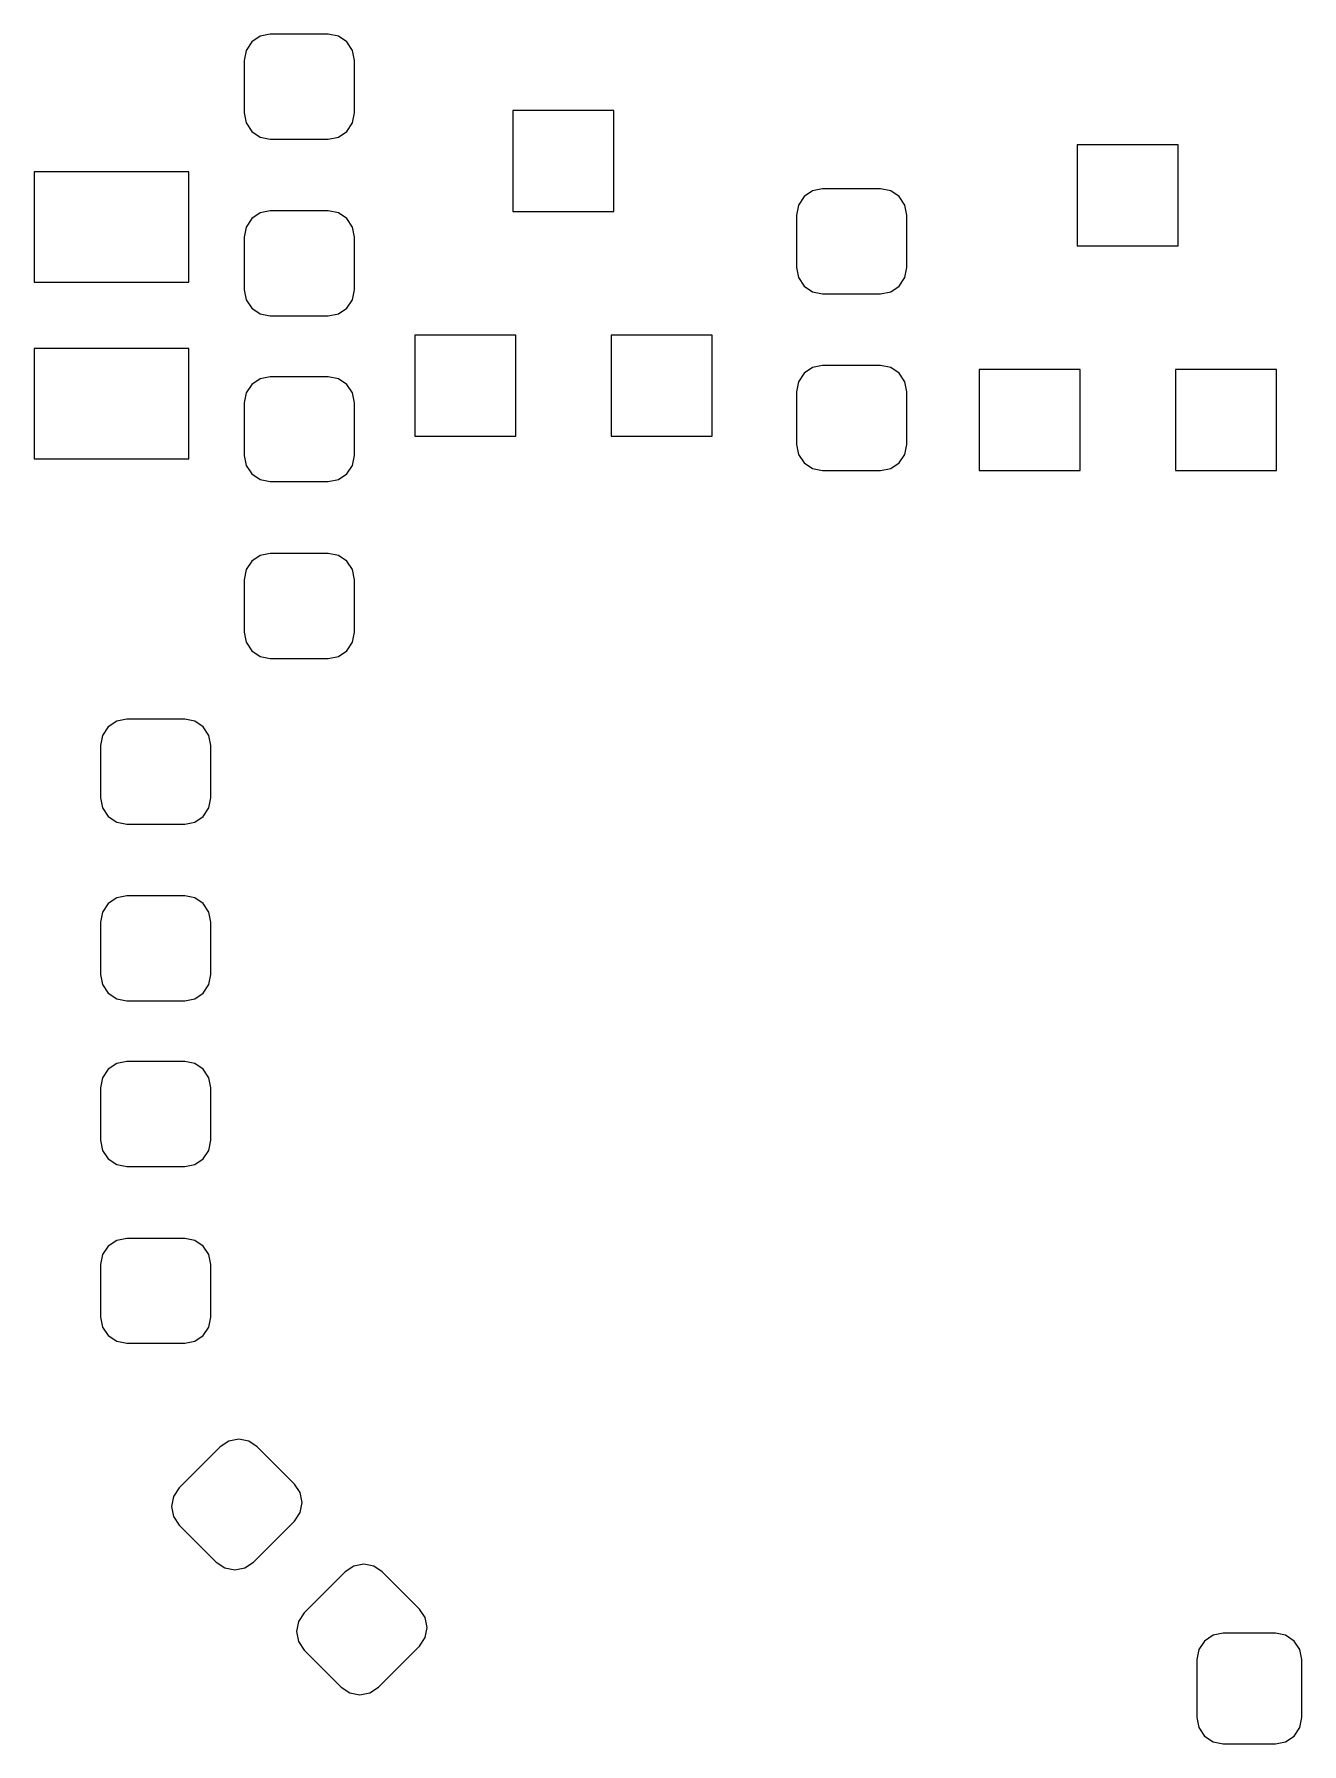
# Model space of a CAD drawing. Header units: millimetres. Extents: x -50 to 46, y -112 to 132.
# Drawn here: x 10.67 to 22.15, y -50.39 to -34.91 of the extents above; entities that cross this region are included whole.
import ezdxf

# ---------------------------------------------------------------- set-up
doc = ezdxf.new("R2010")
doc.units = ezdxf.units.MM
doc.header["$MEASUREMENT"] = 0
doc.layers.add('Layer 1', color=7, linetype='Continuous')

msp = doc.modelspace()

# ---------------------------------------------------------------- linework, layer by layer
at = {"layer": 'Layer 1', "lineweight": 9}
for points, knots in [([(13.3351, -34.9113), (13.3351, -34.9113), (13.426, -34.9294), (13.426, -34.9294), (13.426, -34.9294), (13.426, -34.9294), (13.503, -34.9809), (13.503, -34.9809), (13.503, -34.9809), (13.503, -34.9809), (13.5545, -35.0579), (13.5545, -35.0579), (13.5545, -35.0579), (13.5545, -35.0579), (13.5726, -35.1488), (13.5726, -35.1488), (13.5726, -35.1488), (13.5726, -35.1488), (13.5726, -35.6238), (13.5726, -35.6238), (13.5726, -35.6238), (13.5726, -35.6238), (13.5545, -35.7147), (13.5545, -35.7147), (13.5545, -35.7147), (13.5545, -35.7147), (13.503, -35.7917), (13.503, -35.7917), (13.503, -35.7917), (13.503, -35.7917), (13.426, -35.8432), (13.426, -35.8432), (13.426, -35.8432), (13.426, -35.8432), (13.3351, -35.8613), (13.3351, -35.8613), (13.3351, -35.8613), (13.3351, -35.8613), (12.8101, -35.8613), (12.8101, -35.8613), (12.8101, -35.8613), (12.8101, -35.8613), (12.7192, -35.8432), (12.7192, -35.8432), (12.7192, -35.8432), (12.7192, -35.8432), (12.6422, -35.7917), (12.6422, -35.7917), (12.6422, -35.7917), (12.6422, -35.7917), (12.5907, -35.7147), (12.5907, -35.7147), (12.5907, -35.7147), (12.5907, -35.7147), (12.5726, -35.6238), (12.5726, -35.6238), (12.5726, -35.6238), (12.5726, -35.6238), (12.5726, -35.1488), (12.5726, -35.1488), (12.5726, -35.1488), (12.5726, -35.1488), (12.5907, -35.0579), (12.5907, -35.0579), (12.5907, -35.0579), (12.5907, -35.0579), (12.6422, -34.9809), (12.6422, -34.9809), (12.6422, -34.9809), (12.6422, -34.9809), (12.7192, -34.9294), (12.7192, -34.9294), (12.7192, -34.9294), (12.7192, -34.9294), (12.8101, -34.9113), (12.8101, -34.9113), (12.8101, -34.9113), (12.8101, -34.9113), (13.3351, -34.9113), (13.3351, -34.9113)], [0, 0, 0, 0, 0.047619, 0.047619, 0.047619, 0.047619, 0.0952381, 0.0952381, 0.0952381, 0.0952381, 0.1428571, 0.1428571, 0.1428571, 0.1428571, 0.1904762, 0.1904762, 0.1904762, 0.1904762, 0.2380952, 0.2380952, 0.2380952, 0.2380952, 0.2857143, 0.2857143, 0.2857143, 0.2857143, 0.3333333, 0.3333333, 0.3333333, 0.3333333, 0.3809524, 0.3809524, 0.3809524, 0.3809524, 0.4285714, 0.4285714, 0.4285714, 0.4285714, 0.4761905, 0.4761905, 0.4761905, 0.4761905, 0.5238095, 0.5238095, 0.5238095, 0.5238095, 0.5714286, 0.5714286, 0.5714286, 0.5714286, 0.6190476, 0.6190476, 0.6190476, 0.6190476, 0.6666667, 0.6666667, 0.6666667, 0.6666667, 0.7142857, 0.7142857, 0.7142857, 0.7142857, 0.7619048, 0.7619048, 0.7619048, 0.7619048, 0.8095238, 0.8095238, 0.8095238, 0.8095238, 0.8571429, 0.8571429, 0.8571429, 0.8571429, 0.9047619, 0.9047619, 0.9047619, 0.9047619, 1, 1, 1, 1]), ([(15.9212, -35.6027), (15.9212, -35.6027), (15.9212, -36.5171), (15.9212, -36.5171), (15.9212, -36.5171), (15.9212, -36.5171), (15.0068, -36.5171), (15.0068, -36.5171), (15.0068, -36.5171), (15.0068, -36.5171), (15.0068, -35.6027), (15.0068, -35.6027), (15.0068, -35.6027), (15.0068, -35.6027), (15.9212, -35.6027), (15.9212, -35.6027)], [0, 0, 0, 0, 0.2, 0.2, 0.2, 0.2, 0.4, 0.4, 0.4, 0.4, 0.6, 0.6, 0.6, 0.6, 1, 1, 1, 1]), ([(21.0298, -35.9131), (21.0298, -35.9131), (21.0298, -36.8275), (21.0298, -36.8275), (21.0298, -36.8275), (21.0298, -36.8275), (20.1154, -36.8275), (20.1154, -36.8275), (20.1154, -36.8275), (20.1154, -36.8275), (20.1154, -35.9131), (20.1154, -35.9131), (20.1154, -35.9131), (20.1154, -35.9131), (21.0298, -35.9131), (21.0298, -35.9131)], [0, 0, 0, 0, 0.2, 0.2, 0.2, 0.2, 0.4, 0.4, 0.4, 0.4, 0.6, 0.6, 0.6, 0.6, 1, 1, 1, 1]), ([(12.0725, -36.1565), (12.0725, -36.1565), (12.0725, -37.1565), (12.0725, -37.1565), (12.0725, -37.1565), (12.0725, -37.1565), (10.6725, -37.1565), (10.6725, -37.1565), (10.6725, -37.1565), (10.6725, -37.1565), (10.6725, -36.1565), (10.6725, -36.1565), (10.6725, -36.1565), (10.6725, -36.1565), (12.0725, -36.1565), (12.0725, -36.1565)], [0, 0, 0, 0, 0.2, 0.2, 0.2, 0.2, 0.4, 0.4, 0.4, 0.4, 0.6, 0.6, 0.6, 0.6, 1, 1, 1, 1]), ([(17.8101, -37.2613), (17.8101, -37.2613), (17.7192, -37.2432), (17.7192, -37.2432), (17.7192, -37.2432), (17.7192, -37.2432), (17.6422, -37.1917), (17.6422, -37.1917), (17.6422, -37.1917), (17.6422, -37.1917), (17.5907, -37.1147), (17.5907, -37.1147), (17.5907, -37.1147), (17.5907, -37.1147), (17.5726, -37.0238), (17.5726, -37.0238), (17.5726, -37.0238), (17.5726, -37.0238), (17.5726, -36.5488), (17.5726, -36.5488), (17.5726, -36.5488), (17.5726, -36.5488), (17.5907, -36.4579), (17.5907, -36.4579), (17.5907, -36.4579), (17.5907, -36.4579), (17.6422, -36.3809), (17.6422, -36.3809), (17.6422, -36.3809), (17.6422, -36.3809), (17.7192, -36.3294), (17.7192, -36.3294), (17.7192, -36.3294), (17.7192, -36.3294), (17.8101, -36.3113), (17.8101, -36.3113), (17.8101, -36.3113), (17.8101, -36.3113), (18.3351, -36.3113), (18.3351, -36.3113), (18.3351, -36.3113), (18.3351, -36.3113), (18.426, -36.3294), (18.426, -36.3294), (18.426, -36.3294), (18.426, -36.3294), (18.503, -36.3809), (18.503, -36.3809), (18.503, -36.3809), (18.503, -36.3809), (18.5545, -36.4579), (18.5545, -36.4579), (18.5545, -36.4579), (18.5545, -36.4579), (18.5726, -36.5488), (18.5726, -36.5488), (18.5726, -36.5488), (18.5726, -36.5488), (18.5726, -37.0238), (18.5726, -37.0238), (18.5726, -37.0238), (18.5726, -37.0238), (18.5545, -37.1147), (18.5545, -37.1147), (18.5545, -37.1147), (18.5545, -37.1147), (18.503, -37.1917), (18.503, -37.1917), (18.503, -37.1917), (18.503, -37.1917), (18.426, -37.2432), (18.426, -37.2432), (18.426, -37.2432), (18.426, -37.2432), (18.3351, -37.2613), (18.3351, -37.2613), (18.3351, -37.2613), (18.3351, -37.2613), (17.8101, -37.2613), (17.8101, -37.2613)], [0, 0, 0, 0, 0.047619, 0.047619, 0.047619, 0.047619, 0.0952381, 0.0952381, 0.0952381, 0.0952381, 0.1428571, 0.1428571, 0.1428571, 0.1428571, 0.1904762, 0.1904762, 0.1904762, 0.1904762, 0.2380952, 0.2380952, 0.2380952, 0.2380952, 0.2857143, 0.2857143, 0.2857143, 0.2857143, 0.3333333, 0.3333333, 0.3333333, 0.3333333, 0.3809524, 0.3809524, 0.3809524, 0.3809524, 0.4285714, 0.4285714, 0.4285714, 0.4285714, 0.4761905, 0.4761905, 0.4761905, 0.4761905, 0.5238095, 0.5238095, 0.5238095, 0.5238095, 0.5714286, 0.5714286, 0.5714286, 0.5714286, 0.6190476, 0.6190476, 0.6190476, 0.6190476, 0.6666667, 0.6666667, 0.6666667, 0.6666667, 0.7142857, 0.7142857, 0.7142857, 0.7142857, 0.7619048, 0.7619048, 0.7619048, 0.7619048, 0.8095238, 0.8095238, 0.8095238, 0.8095238, 0.8571429, 0.8571429, 0.8571429, 0.8571429, 0.9047619, 0.9047619, 0.9047619, 0.9047619, 1, 1, 1, 1]), ([(13.3351, -36.5113), (13.3351, -36.5113), (13.426, -36.5294), (13.426, -36.5294), (13.426, -36.5294), (13.426, -36.5294), (13.503, -36.5809), (13.503, -36.5809), (13.503, -36.5809), (13.503, -36.5809), (13.5545, -36.6579), (13.5545, -36.6579), (13.5545, -36.6579), (13.5545, -36.6579), (13.5726, -36.7488), (13.5726, -36.7488), (13.5726, -36.7488), (13.5726, -36.7488), (13.5726, -37.2238), (13.5726, -37.2238), (13.5726, -37.2238), (13.5726, -37.2238), (13.5545, -37.3147), (13.5545, -37.3147), (13.5545, -37.3147), (13.5545, -37.3147), (13.503, -37.3917), (13.503, -37.3917), (13.503, -37.3917), (13.503, -37.3917), (13.426, -37.4432), (13.426, -37.4432), (13.426, -37.4432), (13.426, -37.4432), (13.3351, -37.4613), (13.3351, -37.4613), (13.3351, -37.4613), (13.3351, -37.4613), (12.8101, -37.4613), (12.8101, -37.4613), (12.8101, -37.4613), (12.8101, -37.4613), (12.7192, -37.4432), (12.7192, -37.4432), (12.7192, -37.4432), (12.7192, -37.4432), (12.6422, -37.3917), (12.6422, -37.3917), (12.6422, -37.3917), (12.6422, -37.3917), (12.5907, -37.3147), (12.5907, -37.3147), (12.5907, -37.3147), (12.5907, -37.3147), (12.5726, -37.2238), (12.5726, -37.2238), (12.5726, -37.2238), (12.5726, -37.2238), (12.5726, -36.7488), (12.5726, -36.7488), (12.5726, -36.7488), (12.5726, -36.7488), (12.5907, -36.6579), (12.5907, -36.6579), (12.5907, -36.6579), (12.5907, -36.6579), (12.6422, -36.5809), (12.6422, -36.5809), (12.6422, -36.5809), (12.6422, -36.5809), (12.7192, -36.5294), (12.7192, -36.5294), (12.7192, -36.5294), (12.7192, -36.5294), (12.8101, -36.5113), (12.8101, -36.5113), (12.8101, -36.5113), (12.8101, -36.5113), (13.3351, -36.5113), (13.3351, -36.5113)], [0, 0, 0, 0, 0.047619, 0.047619, 0.047619, 0.047619, 0.0952381, 0.0952381, 0.0952381, 0.0952381, 0.1428571, 0.1428571, 0.1428571, 0.1428571, 0.1904762, 0.1904762, 0.1904762, 0.1904762, 0.2380952, 0.2380952, 0.2380952, 0.2380952, 0.2857143, 0.2857143, 0.2857143, 0.2857143, 0.3333333, 0.3333333, 0.3333333, 0.3333333, 0.3809524, 0.3809524, 0.3809524, 0.3809524, 0.4285714, 0.4285714, 0.4285714, 0.4285714, 0.4761905, 0.4761905, 0.4761905, 0.4761905, 0.5238095, 0.5238095, 0.5238095, 0.5238095, 0.5714286, 0.5714286, 0.5714286, 0.5714286, 0.6190476, 0.6190476, 0.6190476, 0.6190476, 0.6666667, 0.6666667, 0.6666667, 0.6666667, 0.7142857, 0.7142857, 0.7142857, 0.7142857, 0.7619048, 0.7619048, 0.7619048, 0.7619048, 0.8095238, 0.8095238, 0.8095238, 0.8095238, 0.8571429, 0.8571429, 0.8571429, 0.8571429, 0.9047619, 0.9047619, 0.9047619, 0.9047619, 1, 1, 1, 1]), ([(12.0725, -37.7565), (12.0725, -37.7565), (12.0725, -38.7565), (12.0725, -38.7565), (12.0725, -38.7565), (12.0725, -38.7565), (10.6725, -38.7565), (10.6725, -38.7565), (10.6725, -38.7565), (10.6725, -38.7565), (10.6725, -37.7565), (10.6725, -37.7565), (10.6725, -37.7565), (10.6725, -37.7565), (12.0725, -37.7565), (12.0725, -37.7565)], [0, 0, 0, 0, 0.2, 0.2, 0.2, 0.2, 0.4, 0.4, 0.4, 0.4, 0.6, 0.6, 0.6, 0.6, 1, 1, 1, 1]), ([(15.0322, -37.6347), (15.0322, -37.6347), (15.0322, -38.5491), (15.0322, -38.5491), (15.0322, -38.5491), (15.0322, -38.5491), (14.1178, -38.5491), (14.1178, -38.5491), (14.1178, -38.5491), (14.1178, -38.5491), (14.1178, -37.6347), (14.1178, -37.6347), (14.1178, -37.6347), (14.1178, -37.6347), (15.0322, -37.6347), (15.0322, -37.6347)], [0, 0, 0, 0, 0.2, 0.2, 0.2, 0.2, 0.4, 0.4, 0.4, 0.4, 0.6, 0.6, 0.6, 0.6, 1, 1, 1, 1]), ([(16.8102, -37.6347), (16.8102, -37.6347), (16.8102, -38.5491), (16.8102, -38.5491), (16.8102, -38.5491), (16.8102, -38.5491), (15.8958, -38.5491), (15.8958, -38.5491), (15.8958, -38.5491), (15.8958, -38.5491), (15.8958, -37.6347), (15.8958, -37.6347), (15.8958, -37.6347), (15.8958, -37.6347), (16.8102, -37.6347), (16.8102, -37.6347)], [0, 0, 0, 0, 0.2, 0.2, 0.2, 0.2, 0.4, 0.4, 0.4, 0.4, 0.6, 0.6, 0.6, 0.6, 1, 1, 1, 1]), ([(17.8101, -38.8613), (17.8101, -38.8613), (17.7192, -38.8432), (17.7192, -38.8432), (17.7192, -38.8432), (17.7192, -38.8432), (17.6422, -38.7917), (17.6422, -38.7917), (17.6422, -38.7917), (17.6422, -38.7917), (17.5907, -38.7147), (17.5907, -38.7147), (17.5907, -38.7147), (17.5907, -38.7147), (17.5726, -38.6238), (17.5726, -38.6238), (17.5726, -38.6238), (17.5726, -38.6238), (17.5726, -38.1488), (17.5726, -38.1488), (17.5726, -38.1488), (17.5726, -38.1488), (17.5907, -38.0579), (17.5907, -38.0579), (17.5907, -38.0579), (17.5907, -38.0579), (17.6422, -37.9809), (17.6422, -37.9809), (17.6422, -37.9809), (17.6422, -37.9809), (17.7192, -37.9294), (17.7192, -37.9294), (17.7192, -37.9294), (17.7192, -37.9294), (17.8101, -37.9113), (17.8101, -37.9113), (17.8101, -37.9113), (17.8101, -37.9113), (18.3351, -37.9113), (18.3351, -37.9113), (18.3351, -37.9113), (18.3351, -37.9113), (18.426, -37.9294), (18.426, -37.9294), (18.426, -37.9294), (18.426, -37.9294), (18.503, -37.9809), (18.503, -37.9809), (18.503, -37.9809), (18.503, -37.9809), (18.5545, -38.0579), (18.5545, -38.0579), (18.5545, -38.0579), (18.5545, -38.0579), (18.5726, -38.1488), (18.5726, -38.1488), (18.5726, -38.1488), (18.5726, -38.1488), (18.5726, -38.6238), (18.5726, -38.6238), (18.5726, -38.6238), (18.5726, -38.6238), (18.5545, -38.7147), (18.5545, -38.7147), (18.5545, -38.7147), (18.5545, -38.7147), (18.503, -38.7917), (18.503, -38.7917), (18.503, -38.7917), (18.503, -38.7917), (18.426, -38.8432), (18.426, -38.8432), (18.426, -38.8432), (18.426, -38.8432), (18.3351, -38.8613), (18.3351, -38.8613), (18.3351, -38.8613), (18.3351, -38.8613), (17.8101, -38.8613), (17.8101, -38.8613)], [0, 0, 0, 0, 0.047619, 0.047619, 0.047619, 0.047619, 0.0952381, 0.0952381, 0.0952381, 0.0952381, 0.1428571, 0.1428571, 0.1428571, 0.1428571, 0.1904762, 0.1904762, 0.1904762, 0.1904762, 0.2380952, 0.2380952, 0.2380952, 0.2380952, 0.2857143, 0.2857143, 0.2857143, 0.2857143, 0.3333333, 0.3333333, 0.3333333, 0.3333333, 0.3809524, 0.3809524, 0.3809524, 0.3809524, 0.4285714, 0.4285714, 0.4285714, 0.4285714, 0.4761905, 0.4761905, 0.4761905, 0.4761905, 0.5238095, 0.5238095, 0.5238095, 0.5238095, 0.5714286, 0.5714286, 0.5714286, 0.5714286, 0.6190476, 0.6190476, 0.6190476, 0.6190476, 0.6666667, 0.6666667, 0.6666667, 0.6666667, 0.7142857, 0.7142857, 0.7142857, 0.7142857, 0.7619048, 0.7619048, 0.7619048, 0.7619048, 0.8095238, 0.8095238, 0.8095238, 0.8095238, 0.8571429, 0.8571429, 0.8571429, 0.8571429, 0.9047619, 0.9047619, 0.9047619, 0.9047619, 1, 1, 1, 1]), ([(12.8101, -38.9613), (12.8101, -38.9613), (12.7192, -38.9432), (12.7192, -38.9432), (12.7192, -38.9432), (12.7192, -38.9432), (12.6422, -38.8917), (12.6422, -38.8917), (12.6422, -38.8917), (12.6422, -38.8917), (12.5907, -38.8147), (12.5907, -38.8147), (12.5907, -38.8147), (12.5907, -38.8147), (12.5726, -38.7238), (12.5726, -38.7238), (12.5726, -38.7238), (12.5726, -38.7238), (12.5726, -38.2488), (12.5726, -38.2488), (12.5726, -38.2488), (12.5726, -38.2488), (12.5907, -38.1579), (12.5907, -38.1579), (12.5907, -38.1579), (12.5907, -38.1579), (12.6422, -38.0809), (12.6422, -38.0809), (12.6422, -38.0809), (12.6422, -38.0809), (12.7192, -38.0294), (12.7192, -38.0294), (12.7192, -38.0294), (12.7192, -38.0294), (12.8101, -38.0113), (12.8101, -38.0113), (12.8101, -38.0113), (12.8101, -38.0113), (13.3351, -38.0113), (13.3351, -38.0113), (13.3351, -38.0113), (13.3351, -38.0113), (13.426, -38.0294), (13.426, -38.0294), (13.426, -38.0294), (13.426, -38.0294), (13.503, -38.0809), (13.503, -38.0809), (13.503, -38.0809), (13.503, -38.0809), (13.5545, -38.1579), (13.5545, -38.1579), (13.5545, -38.1579), (13.5545, -38.1579), (13.5726, -38.2488), (13.5726, -38.2488), (13.5726, -38.2488), (13.5726, -38.2488), (13.5726, -38.7238), (13.5726, -38.7238), (13.5726, -38.7238), (13.5726, -38.7238), (13.5545, -38.8147), (13.5545, -38.8147), (13.5545, -38.8147), (13.5545, -38.8147), (13.503, -38.8917), (13.503, -38.8917), (13.503, -38.8917), (13.503, -38.8917), (13.426, -38.9432), (13.426, -38.9432), (13.426, -38.9432), (13.426, -38.9432), (13.3351, -38.9613), (13.3351, -38.9613), (13.3351, -38.9613), (13.3351, -38.9613), (12.8101, -38.9613), (12.8101, -38.9613)], [0, 0, 0, 0, 0.047619, 0.047619, 0.047619, 0.047619, 0.0952381, 0.0952381, 0.0952381, 0.0952381, 0.1428571, 0.1428571, 0.1428571, 0.1428571, 0.1904762, 0.1904762, 0.1904762, 0.1904762, 0.2380952, 0.2380952, 0.2380952, 0.2380952, 0.2857143, 0.2857143, 0.2857143, 0.2857143, 0.3333333, 0.3333333, 0.3333333, 0.3333333, 0.3809524, 0.3809524, 0.3809524, 0.3809524, 0.4285714, 0.4285714, 0.4285714, 0.4285714, 0.4761905, 0.4761905, 0.4761905, 0.4761905, 0.5238095, 0.5238095, 0.5238095, 0.5238095, 0.5714286, 0.5714286, 0.5714286, 0.5714286, 0.6190476, 0.6190476, 0.6190476, 0.6190476, 0.6666667, 0.6666667, 0.6666667, 0.6666667, 0.7142857, 0.7142857, 0.7142857, 0.7142857, 0.7619048, 0.7619048, 0.7619048, 0.7619048, 0.8095238, 0.8095238, 0.8095238, 0.8095238, 0.8571429, 0.8571429, 0.8571429, 0.8571429, 0.9047619, 0.9047619, 0.9047619, 0.9047619, 1, 1, 1, 1]), ([(20.1408, -37.9451), (20.1408, -37.9451), (20.1408, -38.8595), (20.1408, -38.8595), (20.1408, -38.8595), (20.1408, -38.8595), (19.2264, -38.8595), (19.2264, -38.8595), (19.2264, -38.8595), (19.2264, -38.8595), (19.2264, -37.9451), (19.2264, -37.9451), (19.2264, -37.9451), (19.2264, -37.9451), (20.1408, -37.9451), (20.1408, -37.9451)], [0, 0, 0, 0, 0.2, 0.2, 0.2, 0.2, 0.4, 0.4, 0.4, 0.4, 0.6, 0.6, 0.6, 0.6, 1, 1, 1, 1]), ([(21.9188, -37.9451), (21.9188, -37.9451), (21.9188, -38.8595), (21.9188, -38.8595), (21.9188, -38.8595), (21.9188, -38.8595), (21.0044, -38.8595), (21.0044, -38.8595), (21.0044, -38.8595), (21.0044, -38.8595), (21.0044, -37.9451), (21.0044, -37.9451), (21.0044, -37.9451), (21.0044, -37.9451), (21.9188, -37.9451), (21.9188, -37.9451)], [0, 0, 0, 0, 0.2, 0.2, 0.2, 0.2, 0.4, 0.4, 0.4, 0.4, 0.6, 0.6, 0.6, 0.6, 1, 1, 1, 1]), ([(12.8101, -40.5613), (12.8101, -40.5613), (12.7192, -40.5432), (12.7192, -40.5432), (12.7192, -40.5432), (12.7192, -40.5432), (12.6422, -40.4917), (12.6422, -40.4917), (12.6422, -40.4917), (12.6422, -40.4917), (12.5907, -40.4147), (12.5907, -40.4147), (12.5907, -40.4147), (12.5907, -40.4147), (12.5726, -40.3238), (12.5726, -40.3238), (12.5726, -40.3238), (12.5726, -40.3238), (12.5726, -39.8488), (12.5726, -39.8488), (12.5726, -39.8488), (12.5726, -39.8488), (12.5907, -39.7579), (12.5907, -39.7579), (12.5907, -39.7579), (12.5907, -39.7579), (12.6422, -39.6809), (12.6422, -39.6809), (12.6422, -39.6809), (12.6422, -39.6809), (12.7192, -39.6294), (12.7192, -39.6294), (12.7192, -39.6294), (12.7192, -39.6294), (12.8101, -39.6113), (12.8101, -39.6113), (12.8101, -39.6113), (12.8101, -39.6113), (13.3351, -39.6113), (13.3351, -39.6113), (13.3351, -39.6113), (13.3351, -39.6113), (13.426, -39.6294), (13.426, -39.6294), (13.426, -39.6294), (13.426, -39.6294), (13.503, -39.6809), (13.503, -39.6809), (13.503, -39.6809), (13.503, -39.6809), (13.5545, -39.7579), (13.5545, -39.7579), (13.5545, -39.7579), (13.5545, -39.7579), (13.5726, -39.8488), (13.5726, -39.8488), (13.5726, -39.8488), (13.5726, -39.8488), (13.5726, -40.3238), (13.5726, -40.3238), (13.5726, -40.3238), (13.5726, -40.3238), (13.5545, -40.4147), (13.5545, -40.4147), (13.5545, -40.4147), (13.5545, -40.4147), (13.503, -40.4917), (13.503, -40.4917), (13.503, -40.4917), (13.503, -40.4917), (13.426, -40.5432), (13.426, -40.5432), (13.426, -40.5432), (13.426, -40.5432), (13.3351, -40.5613), (13.3351, -40.5613), (13.3351, -40.5613), (13.3351, -40.5613), (12.8101, -40.5613), (12.8101, -40.5613)], [0, 0, 0, 0, 0.047619, 0.047619, 0.047619, 0.047619, 0.0952381, 0.0952381, 0.0952381, 0.0952381, 0.1428571, 0.1428571, 0.1428571, 0.1428571, 0.1904762, 0.1904762, 0.1904762, 0.1904762, 0.2380952, 0.2380952, 0.2380952, 0.2380952, 0.2857143, 0.2857143, 0.2857143, 0.2857143, 0.3333333, 0.3333333, 0.3333333, 0.3333333, 0.3809524, 0.3809524, 0.3809524, 0.3809524, 0.4285714, 0.4285714, 0.4285714, 0.4285714, 0.4761905, 0.4761905, 0.4761905, 0.4761905, 0.5238095, 0.5238095, 0.5238095, 0.5238095, 0.5714286, 0.5714286, 0.5714286, 0.5714286, 0.6190476, 0.6190476, 0.6190476, 0.6190476, 0.6666667, 0.6666667, 0.6666667, 0.6666667, 0.7142857, 0.7142857, 0.7142857, 0.7142857, 0.7619048, 0.7619048, 0.7619048, 0.7619048, 0.8095238, 0.8095238, 0.8095238, 0.8095238, 0.8571429, 0.8571429, 0.8571429, 0.8571429, 0.9047619, 0.9047619, 0.9047619, 0.9047619, 1, 1, 1, 1]), ([(12.0351, -41.1113), (12.0351, -41.1113), (12.126, -41.1294), (12.126, -41.1294), (12.126, -41.1294), (12.126, -41.1294), (12.203, -41.1809), (12.203, -41.1809), (12.203, -41.1809), (12.203, -41.1809), (12.2545, -41.2579), (12.2545, -41.2579), (12.2545, -41.2579), (12.2545, -41.2579), (12.2726, -41.3488), (12.2726, -41.3488), (12.2726, -41.3488), (12.2726, -41.3488), (12.2726, -41.8238), (12.2726, -41.8238), (12.2726, -41.8238), (12.2726, -41.8238), (12.2545, -41.9147), (12.2545, -41.9147), (12.2545, -41.9147), (12.2545, -41.9147), (12.203, -41.9917), (12.203, -41.9917), (12.203, -41.9917), (12.203, -41.9917), (12.126, -42.0432), (12.126, -42.0432), (12.126, -42.0432), (12.126, -42.0432), (12.0351, -42.0613), (12.0351, -42.0613), (12.0351, -42.0613), (12.0351, -42.0613), (11.5101, -42.0613), (11.5101, -42.0613), (11.5101, -42.0613), (11.5101, -42.0613), (11.4192, -42.0432), (11.4192, -42.0432), (11.4192, -42.0432), (11.4192, -42.0432), (11.3422, -41.9917), (11.3422, -41.9917), (11.3422, -41.9917), (11.3422, -41.9917), (11.2907, -41.9147), (11.2907, -41.9147), (11.2907, -41.9147), (11.2907, -41.9147), (11.2726, -41.8238), (11.2726, -41.8238), (11.2726, -41.8238), (11.2726, -41.8238), (11.2726, -41.3488), (11.2726, -41.3488), (11.2726, -41.3488), (11.2726, -41.3488), (11.2907, -41.2579), (11.2907, -41.2579), (11.2907, -41.2579), (11.2907, -41.2579), (11.3422, -41.1809), (11.3422, -41.1809), (11.3422, -41.1809), (11.3422, -41.1809), (11.4192, -41.1294), (11.4192, -41.1294), (11.4192, -41.1294), (11.4192, -41.1294), (11.5101, -41.1113), (11.5101, -41.1113), (11.5101, -41.1113), (11.5101, -41.1113), (12.0351, -41.1113), (12.0351, -41.1113)], [0, 0, 0, 0, 0.047619, 0.047619, 0.047619, 0.047619, 0.0952381, 0.0952381, 0.0952381, 0.0952381, 0.1428571, 0.1428571, 0.1428571, 0.1428571, 0.1904762, 0.1904762, 0.1904762, 0.1904762, 0.2380952, 0.2380952, 0.2380952, 0.2380952, 0.2857143, 0.2857143, 0.2857143, 0.2857143, 0.3333333, 0.3333333, 0.3333333, 0.3333333, 0.3809524, 0.3809524, 0.3809524, 0.3809524, 0.4285714, 0.4285714, 0.4285714, 0.4285714, 0.4761905, 0.4761905, 0.4761905, 0.4761905, 0.5238095, 0.5238095, 0.5238095, 0.5238095, 0.5714286, 0.5714286, 0.5714286, 0.5714286, 0.6190476, 0.6190476, 0.6190476, 0.6190476, 0.6666667, 0.6666667, 0.6666667, 0.6666667, 0.7142857, 0.7142857, 0.7142857, 0.7142857, 0.7619048, 0.7619048, 0.7619048, 0.7619048, 0.8095238, 0.8095238, 0.8095238, 0.8095238, 0.8571429, 0.8571429, 0.8571429, 0.8571429, 0.9047619, 0.9047619, 0.9047619, 0.9047619, 1, 1, 1, 1]), ([(12.0351, -42.7113), (12.0351, -42.7113), (12.126, -42.7294), (12.126, -42.7294), (12.126, -42.7294), (12.126, -42.7294), (12.203, -42.7809), (12.203, -42.7809), (12.203, -42.7809), (12.203, -42.7809), (12.2545, -42.8579), (12.2545, -42.8579), (12.2545, -42.8579), (12.2545, -42.8579), (12.2726, -42.9488), (12.2726, -42.9488), (12.2726, -42.9488), (12.2726, -42.9488), (12.2726, -43.4238), (12.2726, -43.4238), (12.2726, -43.4238), (12.2726, -43.4238), (12.2545, -43.5147), (12.2545, -43.5147), (12.2545, -43.5147), (12.2545, -43.5147), (12.203, -43.5917), (12.203, -43.5917), (12.203, -43.5917), (12.203, -43.5917), (12.126, -43.6432), (12.126, -43.6432), (12.126, -43.6432), (12.126, -43.6432), (12.0351, -43.6613), (12.0351, -43.6613), (12.0351, -43.6613), (12.0351, -43.6613), (11.5101, -43.6613), (11.5101, -43.6613), (11.5101, -43.6613), (11.5101, -43.6613), (11.4192, -43.6432), (11.4192, -43.6432), (11.4192, -43.6432), (11.4192, -43.6432), (11.3422, -43.5917), (11.3422, -43.5917), (11.3422, -43.5917), (11.3422, -43.5917), (11.2907, -43.5147), (11.2907, -43.5147), (11.2907, -43.5147), (11.2907, -43.5147), (11.2726, -43.4238), (11.2726, -43.4238), (11.2726, -43.4238), (11.2726, -43.4238), (11.2726, -42.9488), (11.2726, -42.9488), (11.2726, -42.9488), (11.2726, -42.9488), (11.2907, -42.8579), (11.2907, -42.8579), (11.2907, -42.8579), (11.2907, -42.8579), (11.3422, -42.7809), (11.3422, -42.7809), (11.3422, -42.7809), (11.3422, -42.7809), (11.4192, -42.7294), (11.4192, -42.7294), (11.4192, -42.7294), (11.4192, -42.7294), (11.5101, -42.7113), (11.5101, -42.7113), (11.5101, -42.7113), (11.5101, -42.7113), (12.0351, -42.7113), (12.0351, -42.7113)], [0, 0, 0, 0, 0.047619, 0.047619, 0.047619, 0.047619, 0.0952381, 0.0952381, 0.0952381, 0.0952381, 0.1428571, 0.1428571, 0.1428571, 0.1428571, 0.1904762, 0.1904762, 0.1904762, 0.1904762, 0.2380952, 0.2380952, 0.2380952, 0.2380952, 0.2857143, 0.2857143, 0.2857143, 0.2857143, 0.3333333, 0.3333333, 0.3333333, 0.3333333, 0.3809524, 0.3809524, 0.3809524, 0.3809524, 0.4285714, 0.4285714, 0.4285714, 0.4285714, 0.4761905, 0.4761905, 0.4761905, 0.4761905, 0.5238095, 0.5238095, 0.5238095, 0.5238095, 0.5714286, 0.5714286, 0.5714286, 0.5714286, 0.6190476, 0.6190476, 0.6190476, 0.6190476, 0.6666667, 0.6666667, 0.6666667, 0.6666667, 0.7142857, 0.7142857, 0.7142857, 0.7142857, 0.7619048, 0.7619048, 0.7619048, 0.7619048, 0.8095238, 0.8095238, 0.8095238, 0.8095238, 0.8571429, 0.8571429, 0.8571429, 0.8571429, 0.9047619, 0.9047619, 0.9047619, 0.9047619, 1, 1, 1, 1]), ([(11.5101, -45.1613), (11.5101, -45.1613), (11.4192, -45.1432), (11.4192, -45.1432), (11.4192, -45.1432), (11.4192, -45.1432), (11.3422, -45.0917), (11.3422, -45.0917), (11.3422, -45.0917), (11.3422, -45.0917), (11.2907, -45.0147), (11.2907, -45.0147), (11.2907, -45.0147), (11.2907, -45.0147), (11.2726, -44.9238), (11.2726, -44.9238), (11.2726, -44.9238), (11.2726, -44.9238), (11.2726, -44.4488), (11.2726, -44.4488), (11.2726, -44.4488), (11.2726, -44.4488), (11.2907, -44.3579), (11.2907, -44.3579), (11.2907, -44.3579), (11.2907, -44.3579), (11.3422, -44.2809), (11.3422, -44.2809), (11.3422, -44.2809), (11.3422, -44.2809), (11.4192, -44.2294), (11.4192, -44.2294), (11.4192, -44.2294), (11.4192, -44.2294), (11.5101, -44.2113), (11.5101, -44.2113), (11.5101, -44.2113), (11.5101, -44.2113), (12.0351, -44.2113), (12.0351, -44.2113), (12.0351, -44.2113), (12.0351, -44.2113), (12.126, -44.2294), (12.126, -44.2294), (12.126, -44.2294), (12.126, -44.2294), (12.203, -44.2809), (12.203, -44.2809), (12.203, -44.2809), (12.203, -44.2809), (12.2545, -44.3579), (12.2545, -44.3579), (12.2545, -44.3579), (12.2545, -44.3579), (12.2726, -44.4488), (12.2726, -44.4488), (12.2726, -44.4488), (12.2726, -44.4488), (12.2726, -44.9238), (12.2726, -44.9238), (12.2726, -44.9238), (12.2726, -44.9238), (12.2545, -45.0147), (12.2545, -45.0147), (12.2545, -45.0147), (12.2545, -45.0147), (12.203, -45.0917), (12.203, -45.0917), (12.203, -45.0917), (12.203, -45.0917), (12.126, -45.1432), (12.126, -45.1432), (12.126, -45.1432), (12.126, -45.1432), (12.0351, -45.1613), (12.0351, -45.1613), (12.0351, -45.1613), (12.0351, -45.1613), (11.5101, -45.1613), (11.5101, -45.1613)], [0, 0, 0, 0, 0.047619, 0.047619, 0.047619, 0.047619, 0.0952381, 0.0952381, 0.0952381, 0.0952381, 0.1428571, 0.1428571, 0.1428571, 0.1428571, 0.1904762, 0.1904762, 0.1904762, 0.1904762, 0.2380952, 0.2380952, 0.2380952, 0.2380952, 0.2857143, 0.2857143, 0.2857143, 0.2857143, 0.3333333, 0.3333333, 0.3333333, 0.3333333, 0.3809524, 0.3809524, 0.3809524, 0.3809524, 0.4285714, 0.4285714, 0.4285714, 0.4285714, 0.4761905, 0.4761905, 0.4761905, 0.4761905, 0.5238095, 0.5238095, 0.5238095, 0.5238095, 0.5714286, 0.5714286, 0.5714286, 0.5714286, 0.6190476, 0.6190476, 0.6190476, 0.6190476, 0.6666667, 0.6666667, 0.6666667, 0.6666667, 0.7142857, 0.7142857, 0.7142857, 0.7142857, 0.7619048, 0.7619048, 0.7619048, 0.7619048, 0.8095238, 0.8095238, 0.8095238, 0.8095238, 0.8571429, 0.8571429, 0.8571429, 0.8571429, 0.9047619, 0.9047619, 0.9047619, 0.9047619, 1, 1, 1, 1]), ([(11.5101, -46.7613), (11.5101, -46.7613), (11.4192, -46.7432), (11.4192, -46.7432), (11.4192, -46.7432), (11.4192, -46.7432), (11.3422, -46.6917), (11.3422, -46.6917), (11.3422, -46.6917), (11.3422, -46.6917), (11.2907, -46.6147), (11.2907, -46.6147), (11.2907, -46.6147), (11.2907, -46.6147), (11.2726, -46.5238), (11.2726, -46.5238), (11.2726, -46.5238), (11.2726, -46.5238), (11.2726, -46.0488), (11.2726, -46.0488), (11.2726, -46.0488), (11.2726, -46.0488), (11.2907, -45.9579), (11.2907, -45.9579), (11.2907, -45.9579), (11.2907, -45.9579), (11.3422, -45.8809), (11.3422, -45.8809), (11.3422, -45.8809), (11.3422, -45.8809), (11.4192, -45.8294), (11.4192, -45.8294), (11.4192, -45.8294), (11.4192, -45.8294), (11.5101, -45.8113), (11.5101, -45.8113), (11.5101, -45.8113), (11.5101, -45.8113), (12.0351, -45.8113), (12.0351, -45.8113), (12.0351, -45.8113), (12.0351, -45.8113), (12.126, -45.8294), (12.126, -45.8294), (12.126, -45.8294), (12.126, -45.8294), (12.203, -45.8809), (12.203, -45.8809), (12.203, -45.8809), (12.203, -45.8809), (12.2545, -45.9579), (12.2545, -45.9579), (12.2545, -45.9579), (12.2545, -45.9579), (12.2726, -46.0488), (12.2726, -46.0488), (12.2726, -46.0488), (12.2726, -46.0488), (12.2726, -46.5238), (12.2726, -46.5238), (12.2726, -46.5238), (12.2726, -46.5238), (12.2545, -46.6147), (12.2545, -46.6147), (12.2545, -46.6147), (12.2545, -46.6147), (12.203, -46.6917), (12.203, -46.6917), (12.203, -46.6917), (12.203, -46.6917), (12.126, -46.7432), (12.126, -46.7432), (12.126, -46.7432), (12.126, -46.7432), (12.0351, -46.7613), (12.0351, -46.7613), (12.0351, -46.7613), (12.0351, -46.7613), (11.5101, -46.7613), (11.5101, -46.7613)], [0, 0, 0, 0, 0.047619, 0.047619, 0.047619, 0.047619, 0.0952381, 0.0952381, 0.0952381, 0.0952381, 0.1428571, 0.1428571, 0.1428571, 0.1428571, 0.1904762, 0.1904762, 0.1904762, 0.1904762, 0.2380952, 0.2380952, 0.2380952, 0.2380952, 0.2857143, 0.2857143, 0.2857143, 0.2857143, 0.3333333, 0.3333333, 0.3333333, 0.3333333, 0.3809524, 0.3809524, 0.3809524, 0.3809524, 0.4285714, 0.4285714, 0.4285714, 0.4285714, 0.4761905, 0.4761905, 0.4761905, 0.4761905, 0.5238095, 0.5238095, 0.5238095, 0.5238095, 0.5714286, 0.5714286, 0.5714286, 0.5714286, 0.6190476, 0.6190476, 0.6190476, 0.6190476, 0.6666667, 0.6666667, 0.6666667, 0.6666667, 0.7142857, 0.7142857, 0.7142857, 0.7142857, 0.7619048, 0.7619048, 0.7619048, 0.7619048, 0.8095238, 0.8095238, 0.8095238, 0.8095238, 0.8571429, 0.8571429, 0.8571429, 0.8571429, 0.9047619, 0.9047619, 0.9047619, 0.9047619, 1, 1, 1, 1]), ([(12.3567, -47.6991), (12.3567, -47.6991), (12.4337, -47.6476), (12.4337, -47.6476), (12.4337, -47.6476), (12.4337, -47.6476), (12.5246, -47.6296), (12.5246, -47.6296), (12.5246, -47.6296), (12.5246, -47.6296), (12.6155, -47.6476), (12.6155, -47.6476), (12.6155, -47.6476), (12.6155, -47.6476), (12.6925, -47.6991), (12.6925, -47.6991), (12.6925, -47.6991), (12.6925, -47.6991), (13.0284, -48.035), (13.0284, -48.035), (13.0284, -48.035), (13.0284, -48.035), (13.0799, -48.112), (13.0799, -48.112), (13.0799, -48.112), (13.0799, -48.112), (13.098, -48.2029), (13.098, -48.2029), (13.098, -48.2029), (13.098, -48.2029), (13.0799, -48.2938), (13.0799, -48.2938), (13.0799, -48.2938), (13.0799, -48.2938), (13.0284, -48.3709), (13.0284, -48.3709), (13.0284, -48.3709), (13.0284, -48.3709), (12.6572, -48.7421), (12.6572, -48.7421), (12.6572, -48.7421), (12.6572, -48.7421), (12.5801, -48.7936), (12.5801, -48.7936), (12.5801, -48.7936), (12.5801, -48.7936), (12.4892, -48.8117), (12.4892, -48.8117), (12.4892, -48.8117), (12.4892, -48.8117), (12.3984, -48.7936), (12.3984, -48.7936), (12.3984, -48.7936), (12.3984, -48.7936), (12.3213, -48.7421), (12.3213, -48.7421), (12.3213, -48.7421), (12.3213, -48.7421), (11.9854, -48.4062), (11.9854, -48.4062), (11.9854, -48.4062), (11.9854, -48.4062), (11.9339, -48.3292), (11.9339, -48.3292), (11.9339, -48.3292), (11.9339, -48.3292), (11.9159, -48.2383), (11.9159, -48.2383), (11.9159, -48.2383), (11.9159, -48.2383), (11.9339, -48.1474), (11.9339, -48.1474), (11.9339, -48.1474), (11.9339, -48.1474), (11.9854, -48.0704), (11.9854, -48.0704), (11.9854, -48.0704), (11.9854, -48.0704), (12.3567, -47.6991), (12.3567, -47.6991)], [0, 0, 0, 0, 0.047619, 0.047619, 0.047619, 0.047619, 0.0952381, 0.0952381, 0.0952381, 0.0952381, 0.1428571, 0.1428571, 0.1428571, 0.1428571, 0.1904762, 0.1904762, 0.1904762, 0.1904762, 0.2380952, 0.2380952, 0.2380952, 0.2380952, 0.2857143, 0.2857143, 0.2857143, 0.2857143, 0.3333333, 0.3333333, 0.3333333, 0.3333333, 0.3809524, 0.3809524, 0.3809524, 0.3809524, 0.4285714, 0.4285714, 0.4285714, 0.4285714, 0.4761905, 0.4761905, 0.4761905, 0.4761905, 0.5238095, 0.5238095, 0.5238095, 0.5238095, 0.5714286, 0.5714286, 0.5714286, 0.5714286, 0.6190476, 0.6190476, 0.6190476, 0.6190476, 0.6666667, 0.6666667, 0.6666667, 0.6666667, 0.7142857, 0.7142857, 0.7142857, 0.7142857, 0.7619048, 0.7619048, 0.7619048, 0.7619048, 0.8095238, 0.8095238, 0.8095238, 0.8095238, 0.8571429, 0.8571429, 0.8571429, 0.8571429, 0.9047619, 0.9047619, 0.9047619, 0.9047619, 1, 1, 1, 1]), ([(13.488, -48.8305), (13.488, -48.8305), (13.5651, -48.779), (13.5651, -48.779), (13.5651, -48.779), (13.5651, -48.779), (13.656, -48.7609), (13.656, -48.7609), (13.656, -48.7609), (13.656, -48.7609), (13.7469, -48.779), (13.7469, -48.779), (13.7469, -48.779), (13.7469, -48.779), (13.8239, -48.8305), (13.8239, -48.8305), (13.8239, -48.8305), (13.8239, -48.8305), (14.1598, -49.1664), (14.1598, -49.1664), (14.1598, -49.1664), (14.1598, -49.1664), (14.2113, -49.2434), (14.2113, -49.2434), (14.2113, -49.2434), (14.2113, -49.2434), (14.2293, -49.3343), (14.2293, -49.3343), (14.2293, -49.3343), (14.2293, -49.3343), (14.2113, -49.4252), (14.2113, -49.4252), (14.2113, -49.4252), (14.2113, -49.4252), (14.1598, -49.5022), (14.1598, -49.5022), (14.1598, -49.5022), (14.1598, -49.5022), (13.7885, -49.8735), (13.7885, -49.8735), (13.7885, -49.8735), (13.7885, -49.8735), (13.7115, -49.925), (13.7115, -49.925), (13.7115, -49.925), (13.7115, -49.925), (13.6206, -49.943), (13.6206, -49.943), (13.6206, -49.943), (13.6206, -49.943), (13.5297, -49.925), (13.5297, -49.925), (13.5297, -49.925), (13.5297, -49.925), (13.4527, -49.8735), (13.4527, -49.8735), (13.4527, -49.8735), (13.4527, -49.8735), (13.1168, -49.5376), (13.1168, -49.5376), (13.1168, -49.5376), (13.1168, -49.5376), (13.0653, -49.4606), (13.0653, -49.4606), (13.0653, -49.4606), (13.0653, -49.4606), (13.0472, -49.3697), (13.0472, -49.3697), (13.0472, -49.3697), (13.0472, -49.3697), (13.0653, -49.2788), (13.0653, -49.2788), (13.0653, -49.2788), (13.0653, -49.2788), (13.1168, -49.2017), (13.1168, -49.2017), (13.1168, -49.2017), (13.1168, -49.2017), (13.488, -48.8305), (13.488, -48.8305)], [0, 0, 0, 0, 0.047619, 0.047619, 0.047619, 0.047619, 0.0952381, 0.0952381, 0.0952381, 0.0952381, 0.1428571, 0.1428571, 0.1428571, 0.1428571, 0.1904762, 0.1904762, 0.1904762, 0.1904762, 0.2380952, 0.2380952, 0.2380952, 0.2380952, 0.2857143, 0.2857143, 0.2857143, 0.2857143, 0.3333333, 0.3333333, 0.3333333, 0.3333333, 0.3809524, 0.3809524, 0.3809524, 0.3809524, 0.4285714, 0.4285714, 0.4285714, 0.4285714, 0.4761905, 0.4761905, 0.4761905, 0.4761905, 0.5238095, 0.5238095, 0.5238095, 0.5238095, 0.5714286, 0.5714286, 0.5714286, 0.5714286, 0.6190476, 0.6190476, 0.6190476, 0.6190476, 0.6666667, 0.6666667, 0.6666667, 0.6666667, 0.7142857, 0.7142857, 0.7142857, 0.7142857, 0.7619048, 0.7619048, 0.7619048, 0.7619048, 0.8095238, 0.8095238, 0.8095238, 0.8095238, 0.8571429, 0.8571429, 0.8571429, 0.8571429, 0.9047619, 0.9047619, 0.9047619, 0.9047619, 1, 1, 1, 1]), ([(21.1976, -49.6238), (21.1976, -49.6238), (21.2157, -49.5329), (21.2157, -49.5329), (21.2157, -49.5329), (21.2157, -49.5329), (21.2672, -49.4559), (21.2672, -49.4559), (21.2672, -49.4559), (21.2672, -49.4559), (21.3442, -49.4044), (21.3442, -49.4044), (21.3442, -49.4044), (21.3442, -49.4044), (21.4351, -49.3863), (21.4351, -49.3863), (21.4351, -49.3863), (21.4351, -49.3863), (21.9101, -49.3863), (21.9101, -49.3863), (21.9101, -49.3863), (21.9101, -49.3863), (22.001, -49.4044), (22.001, -49.4044), (22.001, -49.4044), (22.001, -49.4044), (22.078, -49.4559), (22.078, -49.4559), (22.078, -49.4559), (22.078, -49.4559), (22.1295, -49.5329), (22.1295, -49.5329), (22.1295, -49.5329), (22.1295, -49.5329), (22.1476, -49.6238), (22.1476, -49.6238), (22.1476, -49.6238), (22.1476, -49.6238), (22.1476, -50.1488), (22.1476, -50.1488), (22.1476, -50.1488), (22.1476, -50.1488), (22.1295, -50.2397), (22.1295, -50.2397), (22.1295, -50.2397), (22.1295, -50.2397), (22.078, -50.3167), (22.078, -50.3167), (22.078, -50.3167), (22.078, -50.3167), (22.001, -50.3682), (22.001, -50.3682), (22.001, -50.3682), (22.001, -50.3682), (21.9101, -50.3863), (21.9101, -50.3863), (21.9101, -50.3863), (21.9101, -50.3863), (21.4351, -50.3863), (21.4351, -50.3863), (21.4351, -50.3863), (21.4351, -50.3863), (21.3442, -50.3682), (21.3442, -50.3682), (21.3442, -50.3682), (21.3442, -50.3682), (21.2672, -50.3167), (21.2672, -50.3167), (21.2672, -50.3167), (21.2672, -50.3167), (21.2157, -50.2397), (21.2157, -50.2397), (21.2157, -50.2397), (21.2157, -50.2397), (21.1976, -50.1488), (21.1976, -50.1488), (21.1976, -50.1488), (21.1976, -50.1488), (21.1976, -49.6238), (21.1976, -49.6238)], [0, 0, 0, 0, 0.047619, 0.047619, 0.047619, 0.047619, 0.0952381, 0.0952381, 0.0952381, 0.0952381, 0.1428571, 0.1428571, 0.1428571, 0.1428571, 0.1904762, 0.1904762, 0.1904762, 0.1904762, 0.2380952, 0.2380952, 0.2380952, 0.2380952, 0.2857143, 0.2857143, 0.2857143, 0.2857143, 0.3333333, 0.3333333, 0.3333333, 0.3333333, 0.3809524, 0.3809524, 0.3809524, 0.3809524, 0.4285714, 0.4285714, 0.4285714, 0.4285714, 0.4761905, 0.4761905, 0.4761905, 0.4761905, 0.5238095, 0.5238095, 0.5238095, 0.5238095, 0.5714286, 0.5714286, 0.5714286, 0.5714286, 0.6190476, 0.6190476, 0.6190476, 0.6190476, 0.6666667, 0.6666667, 0.6666667, 0.6666667, 0.7142857, 0.7142857, 0.7142857, 0.7142857, 0.7619048, 0.7619048, 0.7619048, 0.7619048, 0.8095238, 0.8095238, 0.8095238, 0.8095238, 0.8571429, 0.8571429, 0.8571429, 0.8571429, 0.9047619, 0.9047619, 0.9047619, 0.9047619, 1, 1, 1, 1])]:
    msp.add_open_spline(points, degree=3, knots=knots, dxfattribs=at)

doc.saveas('drawing.dxf')
